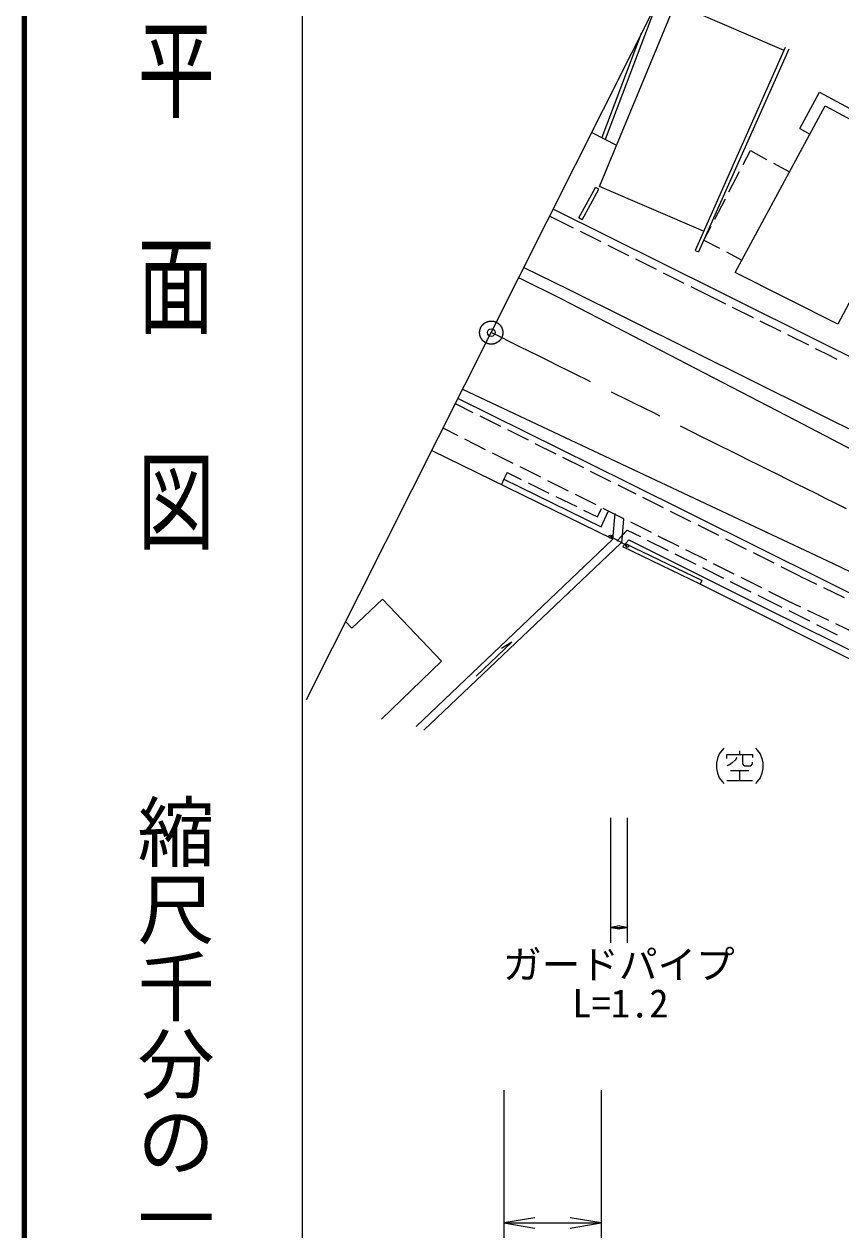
# Model space of a CAD drawing. Units: millimetres, scale not verified. Extents: x 40000 to 680000, y 20000 to 380000.
# Drawn here: x 40000 to 92878, y 262730 to 340802 of the extents above; entities that cross this region are included whole.
import ezdxf
from ezdxf.enums import TextEntityAlignment as Align

# ---------------------------------------------------------------- set-up
doc = ezdxf.new("R2010")
doc.units = ezdxf.units.MM
doc.header["$LTSCALE"] = 1000
doc.header["$PDMODE"] = 32
doc.header["$PDSIZE"] = 500
doc.linetypes.add('CHAIN', pattern=[18.5, 12, -1.5, 3.5, -1.5])
for name, color, linetype, lineweight in [('M-BGD', 7, 'Continuous', 25), ('M-BMK', 2, 'CHAIN', 13), ('M-BMK-OTRS', 5, 'Continuous', 25), ('M-STR-HTXT', 7, 'Continuous', 13), ('M-STR-STRC', 7, 'Continuous', 25), ('M-TTL', 2, 'Continuous', 140), ('M-TTL-BAND', 7, 'Continuous', 25)]:
    doc.layers.add(name, color=color, linetype=linetype, lineweight=lineweight)
doc.layers.add('M-OTRS', color=6, linetype='Continuous')
doc.styles.add('@ＭＳ ゴシック', font='')
doc.styles.add('ＭＳ ゴシック', font='')
doc.styles.get('@ＭＳ ゴシック').set_extended_font_data('@MS Gothic')
doc.styles.get('ＭＳ ゴシック').set_extended_font_data('MS Gothic')

# ---------------------------------------------------------------- blocks, each defined once
blk = doc.blocks.new('open_arrow')
at = {"color": 0, "linetype": 'Continuous', "lineweight": -2}
blk.add_lwpolyline([(7.5, 1.25), (0, 0), (7.5, -1.25)], dxfattribs=at)

msp = doc.modelspace()

# ---------------------------------------------------------------- linework, layer by layer
at = {"layer": 'M-BGD'}
for p, q in [((77249, 330281), (82390, 342711)), ((81059, 342390), (77621, 333338)), ((83019, 341766), (89192, 339109)), ((79958, 340195), (77397, 333454)), ((89275, 339297), (83441, 326149)), ((89500, 339186), (83670, 326048)), ((90225, 334040), (91487, 336387)), ((91487, 336387), (94017, 335034)), ((86035, 324710), (91854, 335508)), ((91854, 335508), (98326, 332005)), ((76746, 333793), (78356, 332956)), ((90225, 334040), (90869, 333681)), ((86556, 331711), (87024, 332611)), ((87024, 332611), (88070, 332046)), ((88510, 331809), (89556, 331243)), ((98326, 332005), (92673, 321375)), ((85633, 329937), (86325, 331268)), ((83993, 327393), (77249, 330281)), ((75919, 328249), (76994, 330229)), ((76139, 328130), (77214, 330109)), ((77214, 330109), (76994, 330229)), ((84710, 328162), (85403, 329493)), ((75576, 327587), (74022, 328363)), ((76139, 328130), (75919, 328249)), ((77366, 326695), (76024, 327364)), ((84012, 326819), (84480, 327719)), ((79156, 325802), (77814, 326472)), ((84012, 326819), (85021, 326287)), ((80946, 324909), (79603, 325579)), ((83441, 326149), (83670, 326048)), ((85463, 326054), (86472, 325522)), ((72360, 325051), (75214, 323645)), ((82735, 324017), (81393, 324686)), ((92673, 321375), (86035, 324710)), ((75214, 323645), (91054, 315766)), ((84738, 323018), (83183, 323794)), ((85423, 322678), (84738, 323018)), ((87214, 321788), (85871, 322455)), ((89005, 320898), (87662, 321566)), ((90796, 320008), (89453, 320676)), ((91930, 319446), (91244, 319786)), ((92635, 319094), (91930, 319446)), ((69072, 315643), (67920, 316220)), ((79062, 311122), (68089, 316554)), ((70861, 314748), (69519, 315419)), ((91054, 315766), (104947, 308844)), ((68092, 314143), (67119, 314630)), ((69881, 313248), (68540, 313919)), ((72649, 313853), (71308, 314524)), ((74438, 312958), (73096, 313629)), ((71669, 312353), (70328, 313024)), ((76226, 312063), (74885, 312734)), ((71277, 311763), (71066, 311332)), ((71277, 311763), (72182, 311319)), ((73458, 311458), (72116, 312129)), ((78015, 311168), (76673, 311839)), ((71066, 311332), (70896, 310986)), ((72631, 311099), (73977, 310439)), ((75246, 310563), (73905, 311234)), ((79614, 310367), (78462, 310944)), ((91777, 304788), (79062, 311122)), ((74426, 310218), (75773, 309558)), ((77035, 309667), (75693, 310339)), ((81403, 309472), (80061, 310143)), ((76222, 309338), (77126, 308894)), ((77126, 308894), (77383, 309446)), ((77355, 308247), (77819, 309244)), ((78823, 308772), (77482, 309444)), ((83191, 308577), (81850, 309248)), ((78124, 307441), (78256, 309108)), ((78705, 307170), (78831, 308769)), ((80612, 307877), (79271, 308548)), ((78373, 307331), (79044, 308043)), ((79044, 308043), (79900, 307617)), ((82400, 306982), (81059, 307653)), ((84980, 307682), (83638, 308353)), ((65389, 295332), (78123, 307454)), ((78638, 307203), (65879, 295088)), ((78752, 306974), (79158, 307405)), ((83770, 304548), (78772, 306958)), ((83878, 304774), (78927, 307160)), ((80347, 307393), (81689, 306724)), ((86768, 306786), (85427, 307458)), ((82137, 306501), (83479, 305831)), ((84189, 306087), (82848, 306758)), ((88557, 305891), (87215, 306563)), ((83926, 305608), (85269, 304938)), ((85977, 305192), (84636, 305863)), ((90212, 305063), (89004, 305668)), ((83878, 304774), (83770, 304548)), ((102304, 295227), (83770, 304548)), ((85716, 304715), (87058, 304046)), ((87766, 304297), (86424, 304968)), ((90212, 305063), (91297, 304540)), ((105426, 297960), (91777, 304788)), ((87506, 303822), (88361, 303396)), ((89427, 303465), (88213, 304073)), ((91748, 304323), (93099, 303671)), ((63208, 303575), (61222, 301688)), ((67023, 299561), (63208, 303575)), ((88361, 303396), (89061, 303047)), ((90289, 303050), (89427, 303465)), ((89508, 302824), (90851, 302155)), ((92091, 302181), (90740, 302832)), ((61222, 301688), (60815, 302116)), ((91298, 301931), (92640, 301262)), ((93892, 301313), (92541, 301964)), ((71583, 300775), (69270, 298577)), ((71583, 300775), (70905, 300371)), ((63142, 295796), (67023, 299561)), ((85005, 293562), (84885, 293262)), ((85185, 293802), (85005, 293562)), ((85305, 293922), (85185, 293802)), ((86325, 293742), (86325, 293502)), ((87345, 293922), (87465, 293802)), ((87465, 293802), (87645, 293562)), ((87645, 293562), (87765, 293262)), ((84885, 293262), (84825, 292962)), ((84825, 292962), (84825, 292602)), ((85485, 293502), (87165, 293502)), ((85485, 293262), (85485, 293502)), ((85665, 292842), (85485, 292782)), ((85845, 292962), (85665, 292842)), ((86025, 293142), (85845, 292962)), ((86145, 293322), (86025, 293142)), ((86505, 293442), (86505, 292902)), ((86505, 292902), (86625, 292782)), ((86625, 292782), (87045, 292782)), ((87045, 292782), (87165, 292902)), ((87165, 293502), (87165, 293322)), ((87165, 292902), (87165, 293022)), ((87765, 293262), (87825, 292962)), ((87825, 292962), (87825, 292602)), ((84825, 292602), (84885, 292302)), ((84885, 292302), (85005, 292002)), ((85005, 292002), (85185, 291762)), ((85725, 292482), (86925, 292482)), ((86325, 292482), (86325, 291822)), ((87645, 292002), (87465, 291762)), ((87765, 292302), (87645, 292002)), ((87825, 292602), (87765, 292302)), ((85185, 291762), (85305, 291642)), ((85485, 291822), (87165, 291822)), ((87465, 291762), (87345, 291642))]:
    msp.add_line(p, q, dxfattribs=at)
at = {"layer": 'M-BMK'}
msp.add_circle((70241, 320828), 750, dxfattribs=at)
msp.add_arc((-3030972, -5959622), 7004397, 63.35899, 63.72037, dxfattribs=at)
at = {"layer": 'M-BMK-OTRS'}
for p, q in [((70241, 320828), (87024, 354280)), ((84970, 323483), (74255, 328828)), ((92161, 319911), (84970, 323483)), ((58280, 297082), (70241, 320828)), ((97781, 317110), (92161, 319911)), ((66392, 313187), (78082, 307474)), ((71066, 311332), (77355, 308247)), ((79158, 307405), (88129, 302930)), ((88129, 302930), (104223, 294907))]:
    msp.add_line(p, q, dxfattribs=at)
at = {"layer": 'M-OTRS'}
msp.add_point((70241, 320828), dxfattribs=at)
at = {"layer": 'M-STR-HTXT'}
for p, q in [((77963, 289404), (77963, 281320)), ((79045, 289404), (79045, 281320)), ((77963, 282320), (79045, 282320)), ((71066, 271772), (71066, 262186)), ((77355, 271772), (77355, 262186)), ((71066, 263186), (77355, 263186))]:
    msp.add_line(p, q, dxfattribs=at)
at = {"layer": 'M-STR-STRC'}
for p, q in [((74814, 322985), (72025, 324384)), ((90450, 314867), (74814, 322985)), ((68391, 317155), (79429, 311974)), ((104341, 307618), (90450, 314867)), ((79429, 311974), (92340, 305889)), ((79045, 307022), (77963, 307618)), ((92340, 305889), (106086, 299272))]:
    msp.add_line(p, q, dxfattribs=at)
for centre in [(77963, 307618), (79045, 307022)]:
    msp.add_circle(centre, 100, dxfattribs=at)
at = {"layer": 'M-TTL'}
msp.add_line((40000, 380000), (40000, 20000), dxfattribs=at)
at = {"layer": 'M-TTL-BAND'}
msp.add_line((58000, 370000), (58000, 20000), dxfattribs=at)

# ---------------------------------------------------------------- block references
at = {"layer": 'M-STR-HTXT'}
for p, xscale, yscale in [((77963, 282320), 80, 80), ((71066, 263186), 267, 267)]:
    msp.add_blockref('open_arrow', p, dxfattribs=dict(at, xscale=xscale, yscale=yscale))
at = {"layer": 'M-STR-HTXT', "rotation": 180}
for p, xscale, yscale in [((79045, 282320), 80, 80), ((77355, 263186), 267, 267)]:
    msp.add_blockref('open_arrow', p, dxfattribs=dict(at, xscale=xscale, yscale=yscale))

# ---------------------------------------------------------------- texts
at = {"layer": 'M-STR-HTXT', "style": 'ＭＳ ゴシック'}
msp.add_text('ガードパイプ', height=1833, dxfattribs=at).set_placement((78506, 279912), align=Align.MIDDLE_CENTER)
msp.add_text('L=1.2', height=1833, dxfattribs=at).set_placement((78604, 275934), align=Align.BOTTOM_CENTER)
at = {"layer": 'M-TTL-BAND', "style": '@ＭＳ ゴシック', "width": 1.4}
msp.add_text('平  面  図', height=3666, rotation=270, dxfattribs=at).set_placement((49777, 306475), align=Align.MIDDLE_RIGHT)
at = {"layer": 'M-TTL-BAND', "style": '@ＭＳ ゴシック'}
msp.add_text('縮尺千分の一', height=3666, rotation=270, dxfattribs=at).set_placement((49777, 261030), align=Align.MIDDLE_RIGHT)

doc.saveas('drawing.dxf')
